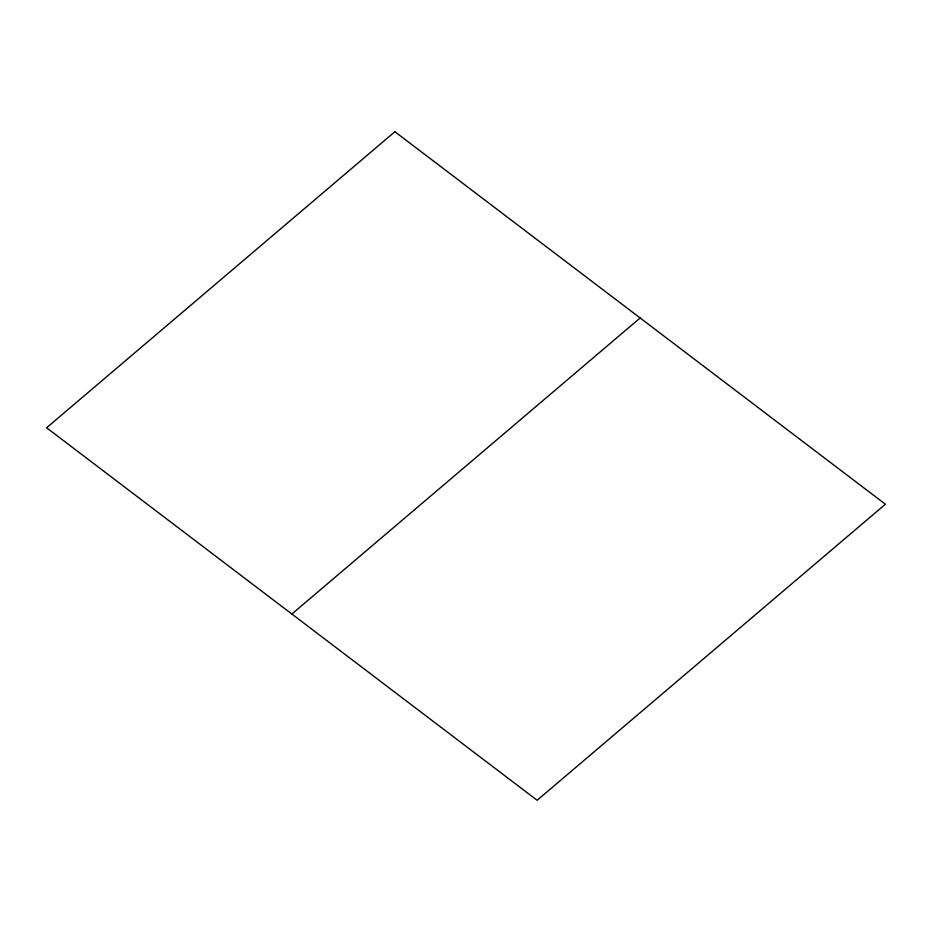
<?xml version="1.0" encoding="UTF-8"?>
<svg xmlns="http://www.w3.org/2000/svg" width="932" height="932" viewBox="0 0 932 932"><rect width="100%" height="100%" fill="white"/><g stroke="black" fill="none" stroke-linecap="round" stroke-linejoin="round"><path stroke-width="1.4" d="M291.867 614.025L640.133 317.975M394.877 131.727L46.6 427.776L537.123 800.273L885.4 504.224L394.877 131.727"/></g></svg>
